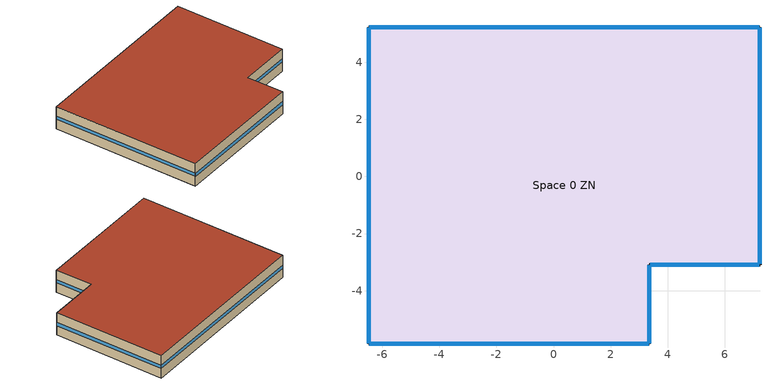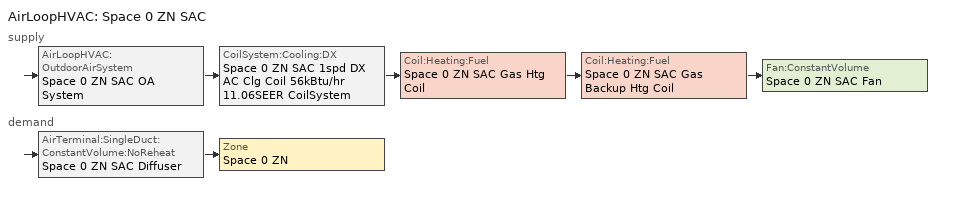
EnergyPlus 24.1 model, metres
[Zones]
Space 0 ZN
 floor ground (Foundation F 126 Perim 4961 Area 14133): 3.35,-5.86 -6.48,-5.86 -6.48,5.23 7.23,5.23 7.23,-3.09 3.35,-3.09 z0
 wall outside (Typical Insulated Steel Framed Exterior Wall R-4.44): -6.48,-5.86 3.35,-5.86 3.35,-3.09 7.23,-3.09 7.23,5.23 -6.48,5.23 -6.48,-5.86 z0:1.76
 window (U 1.22 SHGC 0.54 Simple Glazing Window SHGC 0.54): -6.46,-5.86 3.33,-5.86 / -6.48,5.2 -6.48,-5.84 / 7.21,5.23 -6.46,5.23 / 7.23,-3.06 7.23,5.2 / 3.38,-3.09 7.21,-3.09 / 3.35,-5.84 3.35,-3.11 z0.76:1.01
 roof outside (Typical IEAD Roof R-10.0): 3.35,-3.09 7.23,-3.09 7.23,5.23 -6.48,5.23 -6.48,-5.86 3.35,-5.86 z1.76
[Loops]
AirLoopHVAC 'Space 0 ZN SAC'
 supply: AirLoopHVAC:OutdoorAirSystem 'Space 0 ZN SAC OA System' > CoilSystem:Cooling:DX 'Space 0 ZN SAC 1spd DX AC Clg Coil 56kBtu/hr 11.06SEER CoilSystem' > Coil:Heating:Fuel 'Space 0 ZN SAC Gas Htg Coil' > Coil:Heating:Fuel 'Space 0 ZN SAC Gas Backup Htg Coil' > Fan:ConstantVolume 'Space 0 ZN SAC Fan'
 demand: AirTerminal:SingleDuct:ConstantVolume:NoReheat 'Space 0 ZN SAC Diffuser' > Zone 'Space 0 ZN'
[Building]
-MidriseApartment-ASHRAE 169-2006-3A created: 2021-03-20 22:36:43 +0000: Terrain=City
[Site:GroundTemperature:FCfactorMethod]
January ground temperature=16.7; February ground temperature=12.1; March ground temperature=6.8; April ground temperature=4.1; May ground temperature=6.6; June ground temperature=12.4; July ground temperature=16.8; August ground temperature=22.1; September ground temperature=26; October ground temperature=28.3; November ground temperature=27.5; December ground temperature=24.3
[Site:Location]
Memphis International Ap_TN_USA: Elevation=81; Latitude=35.07; Longitude=-89.98; Time zone=-6
[Site:WaterMainsTemperature]
Annual average outdoor air temperature=16.975; Calculation method=Correlation; Maximum difference in monthly average outdoor air temperatures=24.2
[SizingPeriod:DesignDay] Barometric pressure=100356; Day of month=21; Daylight saving time indicator=No; Dry bulb temperature range modifier type=DefaultMultipliers; Humidity condition type=WetBulb; Rain indicator=No; Snow indicator=No
Name | Ashrae clear sky optical depth for beam irradiance taub | Ashrae clear sky optical depth for diffuse irradiance taud | Daily dry bulb temperature range | Day type | Maximum dry bulb temperature | Month | Solar model indicator | Wetbulb or dewpoint at maximum dry bulb | Wind direction | Wind speed | Sky clearness
Memphis International Ap Ann Clg .4% Condns DB=>MWB | 0.512 | 1.892 | 9.2 | SummerDesignDay | 35.6 | 7 | ASHRAETau | 25.2 | 240 | 3.8
Memphis International Ap Ann Htg 99.6% Condns DB |  |  | 0 | WinterDesignDay | -8.3 | 1 | ASHRAEClearSky | -8.3 | 0 | 4.1 | 0
[Construction]
InteriorFurnishings: Std Wood 6inch
Typical IEAD Roof R-10.0: Roof Membrane, Typical Insulation R-8.88, Metal Roof Surface
Typical Insulated Steel Framed Exterior Wall R-4.44: 25mm Stucco, 5/8 in. Gypsum Board, Typical Insulation R-2.27, 5/8 in. Gypsum Board
U 1.22 SHGC 0.54 Simple Glazing Window SHGC 0.54: U 1.22 SHGC 0.54 Simple Glazing SHGC 0.54
[Construction:FfactorGroundFloor]
Foundation F 126 Perim 4961 Area 14133: Area=141.334; F factor=1.26344; Perimeterexposed=49.608
[Material] Solar absorptance=0.7; Thermal absorptance=0.9; Visible absorptance=0.7
Name | Conductivity | Density | Roughness | Specific heat | Thickness
5/8 in. Gypsum Board | 0.16 | 800 | MediumSmooth | 1090 | 0.0159
25mm Stucco | 0.72 | 1856 | Smooth | 840 | 0.0254
Metal Roof Surface | 45.28 | 7824 | Smooth | 500 | 0.0008
Roof Membrane | 0.16 | 1121.29 | VeryRough | 1460 | 0.0095
Std Wood 6inch | 0.12 | 540 | MediumSmooth | 1210 | 0.15
[Material:NoMass] Roughness=Smooth; Solar absorptance=0.7; Thermal absorptance=0.9; Visible absorptance=0.7
Name | Thermal resistance
Typical Insulation R-2.27 | 0.39899
Typical Insulation R-8.88 | 1.56434
[WindowMaterial:SimpleGlazingSystem]
U 1.22 SHGC 0.54 Simple Glazing SHGC 0.54: Solar heat gain coefficient=0.54; U factor=6.92748; Visible transmittance=0.38
[AirLoopHVAC]
Space 0 ZN SAC: Design return air flow fraction of supply air flow=1; Design supply air flow rate=Autosize
[AirTerminal:SingleDuct:ConstantVolume:NoReheat]
Space 0 ZN SAC Diffuser: Availability schedule=Always On Discrete; Maximum air flow rate=Autosize
[AvailabilityManager:NightCycle]
Availability Manager Night Cycle 1: Applicability schedule=Always On Discrete; Control type=CycleOnAny; Cycling run time=3600; Cycling run time control type=FixedRunTime; Fan schedule=ApartmentMidRise All On; Thermostat tolerance=1
[AvailabilityManager:Scheduled]
Space 0 ZN SAC OA System Availability Manager: Schedule=Always On Discrete
[Coil:Cooling:DX:SingleSpeed]
Space 0 ZN SAC 1spd DX AC Clg Coil 56kBtu/hr 11.06SEER: 2017 rated evaporator fan power per volume flow rate=773.3; Availability schedule=Always On Discrete; Basin heater capacity=0; Basin heater setpoint temperature=10; Condenser type=AirCooled; Crankcase heater capacity=0; Energy input ratio function of flow fraction curve=DOE Ref DX Clg Coil Cool-EIR-fFlow; Energy input ratio function of temperature curve=DOE Ref DX Clg Coil Cool-EIR-fT; Evaporative condenser air flow rate=Autosize; Evaporative condenser effectiveness=0; Evaporative condenser pump rated power consumption=Autosize; Gross rated cooling cop=3.47821; Gross rated sensible heat ratio=Autosize; Gross rated total cooling capacity=Autosize; Maximum outdoor dry bulb temperature for crankcase heater operation=0; Minimum outdoor dry bulb temperature for compressor operation=-25; Part load fraction correlation curve=DOE Ref DX Clg Coil Cool-PLF-fPLR; Rated air flow rate=Autosize; Total cooling capacity function of flow fraction curve=DOE Ref DX Clg Coil Cool-CAP-fFlow; Total cooling capacity function of temperature curve=DOE Ref DX Clg Coil Cool-Cap-fT
[Coil:Heating:Fuel] Availability schedule=Always On Discrete; Burner efficiency=0.8; Fuel type=NaturalGas; Nominal capacity=Autosize; Off cycle parasitic fuel load=0; On cycle parasitic electric load=0
Name | Part load fraction correlation curve
Space 0 ZN SAC Gas Backup Htg Coil
Space 0 ZN SAC Gas Htg Coil | Curve Cubic 1
[CoilSystem:Cooling:DX]
Space 0 ZN SAC 1spd DX AC Clg Coil 56kBtu/hr 11.06SEER CoilSystem: Availability schedule=Always On Discrete; Cooling coil=Space 0 ZN SAC 1spd DX AC Clg Coil 56kBtu/hr 11.06SEER
[Controller:MechanicalVentilation]
Controller Mechanical Ventilation 1: Availability schedule=Always On Discrete; Demand controlled ventilation=No; System outdoor air method=ZoneSum; Zone or zonelist name 1=Space 0 ZN; Design specification outdoor air object name 1=Space Type 1 Ventilation
[Controller:OutdoorAir]
Space 0 ZN SAC OA System Controller: Control high indoor humidity based on outdoor humidity ratio=Yes; Economizer control action type=ModulateFlow; Economizer control type=NoEconomizer; Economizer maximum limit dry bulb temperature=28; Economizer maximum limit enthalpy=64000; Heat recovery bypass control type=BypassWhenWithinEconomizerLimits; High humidity control=No; Lockout type=LockoutWithCompressor; Maximum outdoor air flow rate=Autosize; Mechanical ventilation controller=Controller Mechanical Ventilation 1; Minimum limit type=FixedMinimum; Minimum outdoor air flow rate=Autosize; Minimum outdoor air schedule=Always On Discrete
[DesignSpecification:OutdoorAir]
Space Type 1 Ventilation: Outdoor air flow air changes per hour=0; Outdoor air flow per person=0.0169901; Outdoor air flow per zone=0; Outdoor air flow per zone floor area=0; Outdoor air method=Sum
[Exterior:Lights]
NonDimming Exterior Lights Def: Control option=AstronomicalClock; Design level=164; End use subcategory=General; Schedule=ApartmentMidRise Exterior_Lgt_ALWAYS_ON
[Fan:ConstantVolume]
Space 0 ZN SAC Fan: Availability schedule=ApartmentMidRise All On; End use subcategory=CAV System Fans; Fan total efficiency=0.53625; Maximum flow rate=Autosize; Motor efficiency=0.825; Motor in airstream fraction=1; Pressure rise=622.722
[InternalMass]
Space 0 Mass: Zone or zonelist=Space 0 ZN; Construction=InteriorFurnishings; Surface area=282.668
[SetpointManager:MixedAir] Control variable=Temperature
Name | Setpoint node or nodelist
Space 0 ZN SAC 1spd DX AC Clg Coil 56kBtu/hr 11.06SEER Outlet Air Node OS Default SPM | Space 0 ZN SAC 1spd DX AC Clg Coil 56kBtu/hr 11.06SEER Outlet Air Node
Space 0 ZN SAC Gas Backup Htg Coil Outlet Air Node OS Default SPM | Space 0 ZN SAC Gas Backup Htg Coil Outlet Air Node
Space 0 ZN SAC Gas Htg Coil Outlet Air Node OS Default SPM | Space 0 ZN SAC Gas Htg Coil Outlet Air Node
Space 0 ZN SAC Mixed Air Node OS Default SPM | Space 0 ZN SAC Mixed Air Node
[SetpointManager:SingleZone:Reheat]
Space 0 ZN SAC Setpoint Manager SZ Reheat: Control variable=Temperature; Control zone=Space 0 ZN; Maximum supply air temperature=50; Minimum supply air temperature=12.7778; Setpoint node or nodelist=Space 0 ZN SAC Supply Outlet Node
[Sizing:System]
Space 0 ZN SAC: 100 outdoor air in cooling=No; 100 outdoor air in heating=No; Central cooling capacity control method=OnOff; Central cooling design supply air humidity ratio=0.0085; Central cooling design supply air temperature=12.7778; Central heating design supply air humidity ratio=0.008; Central heating design supply air temperature=50; Central heating maximum system air flow ratio=1; Cooling design capacity=Autosize; Cooling design capacity method=CoolingDesignCapacity; Cooling design capacity per floor area=234.7; Cooling fraction of autosized cooling supply air flow rate=1; Cooling supply air flow rate=0; Cooling supply air flow rate method=DesignDay; Cooling supply air flow rate per floor area=0.00996765; Cooling supply air flow rate per unit cooling capacity=3.94755e-05; Design outdoor air flow rate=Autosize; Fraction of autosized cooling design capacity=1; Fraction of autosized heating design capacity=1; Heating design capacity=Autosize; Heating design capacity method=HeatingDesignCapacity; Heating design capacity per floor area=157; Heating fraction of autosized cooling supply air flow rate=1; Heating fraction of autosized heating supply air flow rate=1; Heating supply air flow rate=0; Heating supply air flow rate method=DesignDay; Heating supply air flow rate per floor area=0.00996765; Heating supply air flow rate per unit heating capacity=3.15882e-05; Precool design humidity ratio=0.008; Precool design temperature=12.7778; Preheat design humidity ratio=0.008; Preheat design temperature=7.22222; System outdoor air method=ZoneSum; Type of load to size on=Sensible; Type of zone sum to use=NonCoincident; Zone maximum outdoor air fraction=1
[Sizing:Zone]
Space 0 ZN: Account for dedicated outdoor air system=No; Cooling design air flow method=DesignDay; Cooling design air flow rate=0; Cooling minimum air flow=0; Cooling minimum air flow fraction=0; Cooling minimum air flow per zone floor area=0.000762; Design specification outdoor air object=Space Type 1 Ventilation; Heating design air flow method=DesignDay; Heating design air flow rate=0; Heating maximum air flow=0.141576; Heating maximum air flow fraction=0.3; Heating maximum air flow per zone floor area=0.002032; Zone cooling design supply air humidity ratio=0.008; Zone cooling design supply air humidity ratio difference=0.005; Zone cooling design supply air temperature=12.7778; Zone cooling design supply air temperature difference=11.11; Zone cooling design supply air temperature input method=SupplyAirTemperature; Zone heating design supply air humidity ratio=0.008; Zone heating design supply air temperature=50; Zone heating design supply air temperature difference=11.11; Zone heating design supply air temperature input method=SupplyAirTemperature; Zone humidification design supply air humidity ratio difference=0.005; Zone latent cooling design supply air humidity ratio input method=HumidityRatioDifference; Zone latent heating design supply air humidity ratio input method=HumidityRatioDifference; Zone load sizing method=Sensible Load Only No Latent Load
[ThermostatSetpoint:DualSetpoint]
Space Type 1 Thermostat 1: Cooling setpoint temperature schedule=Space Type 1 Thermostat 1 Cooling Setpoint; Heating setpoint temperature schedule=Space Type 1 Thermostat 1 Heating Setpoint
[Zone]
Space 0 ZN: Multiplier=1; Part of total floor area=Yes
[ZoneControl:Thermostat]
Space 0 ZN Thermostat: Zone or zonelist=Space 0 ZN; Control 1=Space Type 1 Thermostat 1; Control type schedule=Space 0 ZN Thermostat Schedule; Temperature difference between cutout and setpoint=0
[Zone equipment]
Space 0 ZN: Space 0 ZN SAC Diffuser
[ZoneInfiltration:DesignFlowRate]
Space 0 Infiltration: Constant term coefficient=1; Design flow rate calculation method=Flow/ExteriorArea; Flow rate per exterior surface area=0.000391998; Schedule=MidriseApartment Infil; Temperature term coefficient=0; Velocity squared term coefficient=0; Velocity term coefficient=0; Zone or zonelist or space or spacelist=Space 0 ZN
[Curve:Biquadratic] Maximum value of x=100; Maximum value of y=100; Minimum value of x=-100; Minimum value of y=-100
Name | Coefficient1 constant | Coefficient2 x | Coefficient3 x 2 | Coefficient4 y | Coefficient5 y 2 | Coefficient6 x y
DOE Ref DX Clg Coil Cool-Cap-fT | 0.971212 | -0.0152755 | 0.00144345 | -0.00039321 | -6.8364e-06 | -0.000290596
DOE Ref DX Clg Coil Cool-EIR-fT | 0.286871 | 0.0239022 | -0.000810648 | 0.0134585 | 0.000338936 | -0.000487004
[Curve:Cubic] Coefficient3 x 2=0; Coefficient4 x 3=0
Name | Maximum value of x | Minimum value of x | Coefficient1 constant | Coefficient2 x
Curve Cubic 1 | 1 | 0 | 0.8 | 0.2
DOE Ref DX Clg Coil Cool-CAP-fFlow; DOE Ref DX Clg Coil Cool-EIR-fFlow | 100 | -100 | 1 | 0
[Curve:Quadratic]
DOE Ref DX Clg Coil Cool-PLF-fPLR: Maximum value of x=1; Minimum value of x=0; Coefficient1 constant=0.909496; Coefficient2 x=0.0986477; Coefficient3 x 2=-0.00819488
[Schedule:Compact]
Space 0 ZN Thermostat Schedule: Through: 12/31, For: AllDays, Until: 24:00, 4
Space Type 1 Thermostat 1 Cooling Setpoint: Through: 12/31, For: AllDays, Until: 24:00, 25
Space Type 1 Thermostat 1 Heating Setpoint: Through: 12/31, For: AllDays, Until: 24:00, 20
[Schedule:Constant]
Always On Discrete: Hourly value=1
[Schedule:Day:Interval]
ApartmentMidRise All On Default; ApartmentMidRise All On Summer Design Day; ApartmentMidRise All On Winter Design Day; ApartmentMidRise Exterior_Lgt_ALWAYS_ON Default; ApartmentMidRise Exterior_Lgt_ALWAYS_ON Summer Design Day; ApartmentMidRise Exterior_Lgt_ALWAYS_ON Winter Design Day; MidriseApartment Infil Default; MidriseApartment Infil Summer Design Day; MidriseApartment Infil Winter Design Day: 24:00, 1, No
[Schedule:Week:Daily]
ApartmentMidRise All On Week Rule - Jan1-Dec31: ApartmentMidRise All On Default, ApartmentMidRise All On Default, ApartmentMidRise All On Default, ApartmentMidRise All On Default, ApartmentMidRise All On Default, ApartmentMidRise All On Default, ApartmentMidRise All On Default, ApartmentMidRise All On Default, ApartmentMidRise All On Summer Design Day, ApartmentMidRise All On Winter Design Day, ApartmentMidRise All On Default, ApartmentMidRise All On Default
ApartmentMidRise Exterior_Lgt_ALWAYS_ON Week Rule - Jan1-Dec31: ApartmentMidRise Exterior_Lgt_ALWAYS_ON Default, ApartmentMidRise Exterior_Lgt_ALWAYS_ON Default, ApartmentMidRise Exterior_Lgt_ALWAYS_ON Default, ApartmentMidRise Exterior_Lgt_ALWAYS_ON Default, ApartmentMidRise Exterior_Lgt_ALWAYS_ON Default, ApartmentMidRise Exterior_Lgt_ALWAYS_ON Default, ApartmentMidRise Exterior_Lgt_ALWAYS_ON Default, ApartmentMidRise Exterior_Lgt_ALWAYS_ON Default, ApartmentMidRise Exterior_Lgt_ALWAYS_ON Summer Design Day, ApartmentMidRise Exterior_Lgt_ALWAYS_ON Winter Design Day, ApartmentMidRise Exterior_Lgt_ALWAYS_ON Default, ApartmentMidRise Exterior_Lgt_ALWAYS_ON Default
MidriseApartment Infil Week Rule - Jan1-Dec31: MidriseApartment Infil Default, MidriseApartment Infil Default, MidriseApartment Infil Default, MidriseApartment Infil Default, MidriseApartment Infil Default, MidriseApartment Infil Default, MidriseApartment Infil Default, MidriseApartment Infil Default, MidriseApartment Infil Summer Design Day, MidriseApartment Infil Winter Design Day, MidriseApartment Infil Default, MidriseApartment Infil Default
[Schedule:Year]
ApartmentMidRise All On: ApartmentMidRise All On Week Rule - Jan1-Dec31, 1, 1, 12, 31
ApartmentMidRise Exterior_Lgt_ALWAYS_ON: ApartmentMidRise Exterior_Lgt_ALWAYS_ON Week Rule - Jan1-Dec31, 1, 1, 12, 31
MidriseApartment Infil: MidriseApartment Infil Week Rule - Jan1-Dec31, 1, 1, 12, 31
